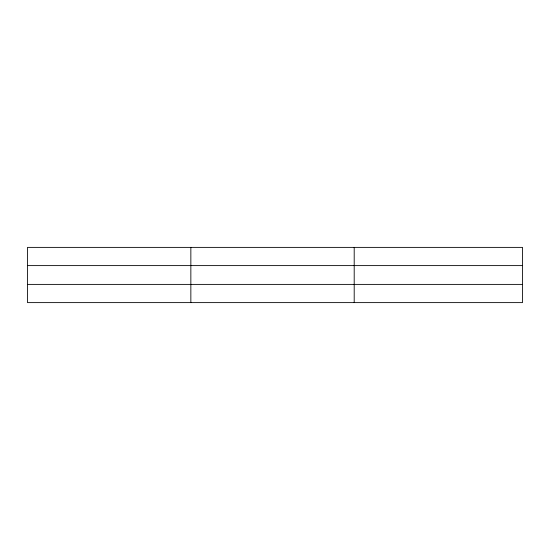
<?xml version="1.0" encoding="UTF-8"?>
<svg xmlns="http://www.w3.org/2000/svg" width="550" height="550" viewBox="0 0 550 550"><rect width="100%" height="100%" fill="white"/><g stroke="black" fill="none" stroke-linecap="round" stroke-linejoin="round"><path stroke-width="0.82" d="M190.85 247.383L190.85 302.617M354.2 247.383L354.2 302.617M522.5 284.391L522.5 302.617L27.5 302.617L27.5 247.383L522.5 247.383L522.5 284.391L27.5 284.391M27.5 265.609L522.5 265.609"/></g></svg>
